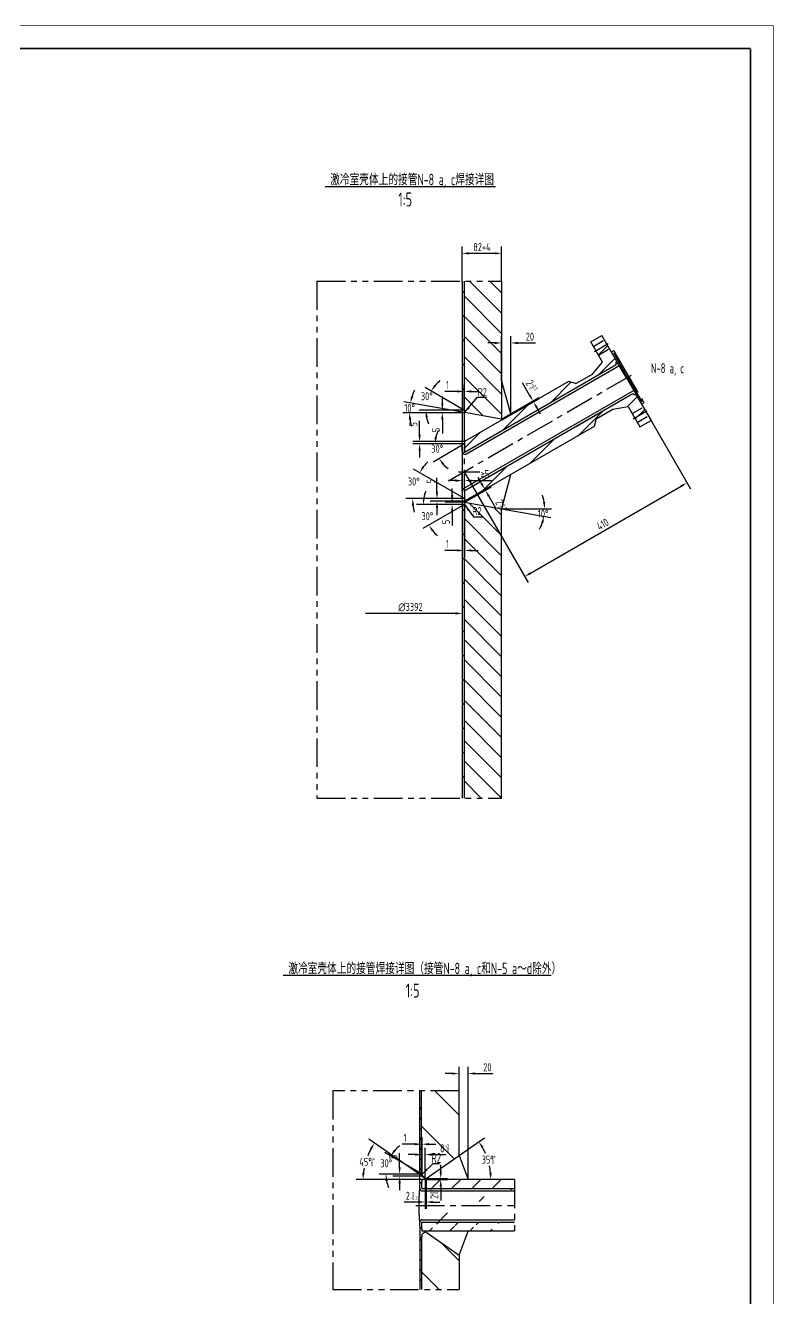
# Model space of a CAD drawing. Extents: x -2 to 23782, y -2 to 16822.
# Drawn here: x 17238 to 23782, y 5686 to 16822 of the extents above; entities that cross this region are included whole.
import ezdxf
from ezdxf.enums import TextEntityAlignment as Align

# ---------------------------------------------------------------- set-up
doc = ezdxf.new("R2010")
doc.units = 0
doc.header["$LTSCALE"] = 200
doc.header["$MEASUREMENT"] = 0
for name, pattern in [('F', [0.75, 0.5, -0.25]), ('G', [2, 1.25, -0.25, 0.25, -0.25]), ('K', [2.5, 1.25, -0.25, 0.25, -0.25, 0.25, -0.25])]:
    doc.linetypes.add(name, pattern=pattern)
doc.layers.get('0').update_dxf_attribs({"linetype": 'CONTINUOUS'})
doc.layers.get('DEFPOINTS').update_dxf_attribs({"linetype": 'CONTINUOUS'})
for name, color, linetype in [('01', 7, 'CONTINUOUS'), ('02', 1, 'CONTINUOUS'), ('04', 2, 'F'), ('05', 4, 'G'), ('07', 6, 'K'), ('08', 1, 'CONTINUOUS'), ('11', 3, 'CONTINUOUS')]:
    doc.layers.add(name, color=color, linetype=linetype)
doc.styles.get("Standard").update_dxf_attribs({"font": 'isocp.shx', "width": 0.707, "bigfont": 'intecad.shx'})
doc.dimstyles.new('INTE', dxfattribs={"dimscale": 20, "dimtxt": 3.5, "dimasz": 3, "dimexe": 3, "dimexo": 0, "dimgap": 1, "dimtad": 1, "dimdec": 3, "dimdsep": 46, "dimtxsty": 'Standard', "dimcen": 0, "dimclrd": 1, "dimclre": 1, "dimclrt": 3, "dimaunit": 1, "dimadec": 0, "dimazin": 0, "dimtfac": 1, "dimtdec": 4, "dimtofl": 0, "dimtmove": 0, "dimatfit": 0, "dimfxl": 0, "dimtzin": 0, "dimarcsym": 0})
doc.dimstyles.new('INTE$2', dxfattribs={"dimscale": 20, "dimtxt": 3.5, "dimasz": 3, "dimexe": 3, "dimexo": 0, "dimgap": 1, "dimtad": 1, "dimtih": 1, "dimtoh": 1, "dimdec": 3, "dimdsep": 46, "dimtxsty": 'Standard', "dimcen": 0, "dimclrd": 1, "dimclre": 1, "dimclrt": 3, "dimaunit": 1, "dimadec": 3, "dimazin": 0, "dimtfac": 1, "dimtdec": 4, "dimtofl": 0, "dimtmove": 0, "dimatfit": 0, "dimfxl": 0, "dimtzin": 0, "dimarcsym": 0})

# ---------------------------------------------------------------- blocks, each defined once
blk = doc.blocks.new('*D282')
at = {"color": 1, "linetype": 'ByBlock'}
for p, q in [((21031, 6937), (21031, 7714)), ((21111, 6727), (21111, 7714)), ((20971, 7654), (20911, 7654)), ((21171, 7654), (21327, 7654))]:
    blk.add_line(p, q, dxfattribs=at)
for points in [[(20971, 7664), (20971, 7644), (21031, 7654)], [(21171, 7664), (21171, 7644), (21111, 7654)]]:
    blk.add_solid(points, dxfattribs=at)
at = {"layer": 'DEFPOINTS', "color": 0, "linetype": 'ByBlock'}
for p in [(21111, 7654), (21031, 6937), (21111, 6727)]:
    blk.add_point(p, dxfattribs=at)
at = {"color": 3, "linetype": 'ByBlock', "insert": (21279, 7709), "char_height": 70, "attachment_point": 5}
blk.add_mtext('20', dxfattribs=at)
blk = doc.blocks.new('*D283')
at = {"color": 1, "linetype": 'ByBlock'}
for p, q in [((22496, 13739), (23055, 12770)), ((21075, 12919), (21635, 11950)), ((21657, 12032), (22973, 12792))]:
    blk.add_line(p, q, dxfattribs=at)
for points in [[(22968, 12800), (22978, 12783), (23025, 12822)], [(21652, 12040), (21662, 12023), (21605, 12002)]]:
    blk.add_solid(points, dxfattribs=at)
at = {"layer": 'DEFPOINTS', "color": 0, "linetype": 'ByBlock'}
for p in [(22496, 13739), (21075, 12919), (23025, 12822)]:
    blk.add_point(p, dxfattribs=at)
at = {"color": 3, "linetype": 'ByBlock', "insert": (22288, 12459), "char_height": 70, "attachment_point": 5, "rotation": 30}
blk.add_mtext('410', dxfattribs=at)
blk = doc.blocks.new('*D284')
at = {"color": 1, "linetype": 'ByBlock'}
blk.add_line((21031, 6937), (21254, 7093), dxfattribs=at)
for start, end in [(23.3419, 29.0408), (5.9592, 11.8659)]:
    blk.add_arc((20732, 6727), 577, start, end, dxfattribs=at)
for points in [[(21228, 7002), (21245, 7013), (21204, 7058)], [(21316, 6788), (21296, 6787), (21309, 6727)]]:
    blk.add_solid(points, dxfattribs=at)
at = {"layer": 'DEFPOINTS', "color": 0, "linetype": 'ByBlock'}
for p in [(21031, 6937), (21297, 6844), (20707, 6727), (20743, 6735), (21516, 6727)]:
    blk.add_point(p, dxfattribs=at)
at = {"color": 3, "linetype": 'ByBlock', "insert": (21282, 6901), "char_height": 70, "attachment_point": 5}
blk.add_mtext('35°', dxfattribs=at)
blk = doc.blocks.new('*D285')
at = {"color": 1, "linetype": 'ByBlock'}
for p, q in [((20687, 6786), (20382, 6963)), ((20646, 6775), (20331, 6775))]:
    blk.add_line(p, q, dxfattribs=at)
for start, end in [(128.1855, 139.0928), (190.9072, 201.8145)]:
    blk.add_arc((20707, 6775), 316, start, end, dxfattribs=at)
for points in [[(20477, 6976), (20460, 6987), (20434, 6933)], [(20387, 6714), (20407, 6716), (20391, 6775)]]:
    blk.add_solid(points, dxfattribs=at)
at = {"layer": 'DEFPOINTS', "color": 0, "linetype": 'ByBlock'}
for p in [(20410, 6883), (20646, 6775), (20687, 6786), (20707, 6775), (20707, 6775)]:
    blk.add_point(p, dxfattribs=at)
at = {"color": 3, "linetype": 'ByBlock', "insert": (20394, 6869), "char_height": 70, "attachment_point": 5}
blk.add_mtext('30°', dxfattribs=at)
blk = doc.blocks.new('*D286')
at = {"color": 1, "linetype": 'ByBlock'}
for p, q in [((20511, 6835), (20511, 6957)), ((20707, 6775), (20451, 6775)), ((20707, 6755), (20451, 6755)), ((20511, 6695), (20511, 6635))]:
    blk.add_line(p, q, dxfattribs=at)
for points in [[(20501, 6835), (20521, 6835), (20511, 6775)], [(20501, 6695), (20521, 6695), (20511, 6755)]]:
    blk.add_solid(points, dxfattribs=at)
at = {"layer": 'DEFPOINTS', "color": 0, "linetype": 'ByBlock'}
for p in [(20511, 6775), (20707, 6775), (20707, 6755)]:
    blk.add_point(p, dxfattribs=at)
at = {"color": 3, "linetype": 'ByBlock', "insert": (20456, 6926), "char_height": 70, "attachment_point": 5, "rotation": 90}
blk.add_mtext('5', dxfattribs=at)
blk = doc.blocks.new('*D287')
at = {"color": 1, "linetype": 'ByBlock'}
for p, q in [((20871, 6795), (20871, 6855)), ((20743, 6735), (20931, 6735)), ((20743, 6727), (20931, 6727)), ((20871, 6667), (20871, 6543))]:
    blk.add_line(p, q, dxfattribs=at)
for points in [[(20861, 6795), (20881, 6795), (20871, 6735)], [(20861, 6667), (20881, 6667), (20871, 6727)]]:
    blk.add_solid(points, dxfattribs=at)
at = {"layer": 'DEFPOINTS', "color": 0, "linetype": 'ByBlock'}
for p in [(20743, 6735), (20743, 6727), (20871, 6727)]:
    blk.add_point(p, dxfattribs=at)
at = {"color": 3, "linetype": 'ByBlock', "insert": (20815, 6575), "char_height": 70, "attachment_point": 5, "rotation": 90}
blk.add_mtext('2', dxfattribs=at)
blk = doc.blocks.new('*D288')
at = {"color": 1, "linetype": 'ByBlock'}
for p, q in [((20647, 6945), (20587, 6945)), ((20707, 6775), (20707, 7005)), ((20735, 6735), (20735, 7005)), ((20795, 6945), (20915, 6945))]:
    blk.add_line(p, q, dxfattribs=at)
for points in [[(20647, 6955), (20647, 6935), (20707, 6945)], [(20795, 6955), (20795, 6935), (20735, 6945)]]:
    blk.add_solid(points, dxfattribs=at)
at = {"layer": 'DEFPOINTS', "color": 0, "linetype": 'ByBlock'}
for p in [(20735, 6945), (20707, 6775), (20735, 6735)]:
    blk.add_point(p, dxfattribs=at)
at = {"color": 3, "linetype": 'ByBlock', "insert": (20885, 7000), "char_height": 70, "attachment_point": 5}
blk.add_mtext('8', dxfattribs=at)
blk = doc.blocks.new('*D289')
at = {"color": 1, "linetype": 'ByBlock'}
for p, q in [((20643, 7036), (20533, 7036)), ((20703, 6777), (20703, 7096)), ((20707, 6775), (20707, 7096)), ((20767, 7036), (20827, 7036))]:
    blk.add_line(p, q, dxfattribs=at)
for points in [[(20643, 7046), (20643, 7026), (20703, 7036)], [(20767, 7046), (20767, 7026), (20707, 7036)]]:
    blk.add_solid(points, dxfattribs=at)
at = {"layer": 'DEFPOINTS', "color": 0, "linetype": 'ByBlock'}
for p in [(20703, 7036), (20703, 6777), (20707, 6775)]:
    blk.add_point(p, dxfattribs=at)
at = {"color": 3, "linetype": 'ByBlock', "insert": (20558, 7091), "char_height": 70, "attachment_point": 5}
blk.add_mtext('1', dxfattribs=at)
blk = doc.blocks.new('*D290')
at = {"color": 1, "linetype": 'ByBlock'}
for p, q in [((20735, 6727), (20735, 6470)), ((20743, 6727), (20743, 6470)), ((20675, 6530), (20551, 6530)), ((20803, 6530), (20863, 6530))]:
    blk.add_line(p, q, dxfattribs=at)
for points in [[(20675, 6540), (20675, 6520), (20735, 6530)], [(20803, 6540), (20803, 6520), (20743, 6530)]]:
    blk.add_solid(points, dxfattribs=at)
at = {"layer": 'DEFPOINTS', "color": 0, "linetype": 'ByBlock'}
for p in [(20735, 6727), (20743, 6727), (20735, 6530)]:
    blk.add_point(p, dxfattribs=at)
at = {"color": 3, "linetype": 'ByBlock', "insert": (20583, 6585), "char_height": 70, "attachment_point": 5}
blk.add_mtext('2', dxfattribs=at)
blk = doc.blocks.new('*D296')
at = {"color": 1, "linetype": 'ByBlock'}
for p, q in [((21059, 14586), (21059, 14889)), ((21343, 14829), (21119, 14829)), ((21403, 14586), (21403, 14889))]:
    blk.add_line(p, q, dxfattribs=at)
for points in [[(21119, 14839), (21119, 14819), (21059, 14829)], [(21343, 14839), (21343, 14819), (21403, 14829)]]:
    blk.add_solid(points, dxfattribs=at)
at = {"layer": 'DEFPOINTS', "color": 0, "linetype": 'ByBlock'}
for p in [(21059, 14829), (21059, 14586), (21403, 14586)]:
    blk.add_point(p, dxfattribs=at)
at = {"color": 3, "linetype": 'ByBlock', "insert": (21231, 14884), "char_height": 70, "attachment_point": 5}
blk.add_mtext('82+4', dxfattribs=at)
blk = doc.blocks.new('*D297')
at = {"color": 1, "linetype": 'ByBlock'}
for p, q in [((21079, 13436), (20547, 13530)), ((20985, 13435), (20538, 13435))]:
    blk.add_line(p, q, dxfattribs=at)
for start, end in [(155.7686, 162.8843), (187.1157, 194.2314)]:
    blk.add_arc((21082, 13435), 483, start, end, dxfattribs=at)
for points in [[(20630, 13575), (20610, 13580), (20606, 13519)], [(20592, 13375), (20612, 13376), (20598, 13435)]]:
    blk.add_solid(points, dxfattribs=at)
at = {"layer": 'DEFPOINTS', "color": 0, "linetype": 'ByBlock'}
for p in [(20602, 13491), (20985, 13435), (21079, 13436), (21083, 13435), (21403, 13379)]:
    blk.add_point(p, dxfattribs=at)
at = {"color": 3, "linetype": 'ByBlock', "insert": (20599, 13477), "char_height": 70, "attachment_point": 5}
blk.add_mtext('10°', dxfattribs=at)
blk = doc.blocks.new('*D298')
at = {"color": 1, "linetype": 'ByBlock'}
for p, q in [((21059, 13467), (20735, 13654)), ((20981, 13456), (20682, 13456))]:
    blk.add_line(p, q, dxfattribs=at)
for start, end in [(129.5841, 139.7921), (190.2079, 200.4159)]:
    blk.add_arc((21079, 13456), 337, start, end, dxfattribs=at)
for points in [[(20830, 13668), (20814, 13679), (20787, 13624)], [(20738, 13395), (20757, 13397), (20742, 13456)]]:
    blk.add_solid(points, dxfattribs=at)
at = {"layer": 'DEFPOINTS', "color": 0, "linetype": 'ByBlock'}
for p in [(20763, 13571), (20981, 13456), (21059, 13467), (21079, 13456), (21079, 13456)]:
    blk.add_point(p, dxfattribs=at)
at = {"color": 3, "linetype": 'ByBlock', "insert": (20749, 13579), "char_height": 70, "attachment_point": 5}
blk.add_mtext('30°', dxfattribs=at)
blk = doc.blocks.new('*D299')
at = {"color": 1, "linetype": 'ByBlock'}
for p, q in [((20885, 13516), (20885, 13576)), ((21079, 13456), (20825, 13456)), ((21083, 13435), (20825, 13435)), ((20885, 13375), (20885, 13253))]:
    blk.add_line(p, q, dxfattribs=at)
for points in [[(20875, 13516), (20895, 13516), (20885, 13456)], [(20875, 13375), (20895, 13375), (20885, 13435)]]:
    blk.add_solid(points, dxfattribs=at)
at = {"layer": 'DEFPOINTS', "color": 0, "linetype": 'ByBlock'}
for p in [(20885, 13435), (21079, 13456), (21083, 13435)]:
    blk.add_point(p, dxfattribs=at)
at = {"color": 3, "linetype": 'ByBlock', "insert": (20830, 13284), "char_height": 70, "attachment_point": 5, "rotation": 90}
blk.add_mtext('5', dxfattribs=at)
blk = doc.blocks.new('*D300')
at = {"color": 1, "linetype": 'ByBlock'}
for p, q in [((21648, 13589), (21586, 13697)), ((21403, 13379), (21730, 13567)), ((21407, 13372), (21734, 13560)), ((21712, 13478), (21742, 13426))]:
    blk.add_line(p, q, dxfattribs=at)
for points in [[(21657, 13594), (21640, 13584), (21678, 13537)], [(21721, 13483), (21704, 13473), (21682, 13530)]]:
    blk.add_solid(points, dxfattribs=at)
at = {"layer": 'DEFPOINTS', "color": 0, "linetype": 'ByBlock'}
for p in [(21678, 13537), (21403, 13379), (21407, 13372)]:
    blk.add_point(p, dxfattribs=at)
at = {"color": 3, "linetype": 'ByBlock', "insert": (21650, 13696), "char_height": 70, "attachment_point": 5, "rotation": 300}
blk.add_mtext('2', dxfattribs=at)
blk = doc.blocks.new('*D301')
at = {"color": 1, "linetype": 'ByBlock'}
for p, q in [((21343, 14045), (21283, 14045)), ((21403, 13711), (21403, 14105)), ((21483, 13416), (21483, 14105)), ((21543, 14045), (21699, 14045))]:
    blk.add_line(p, q, dxfattribs=at)
for points in [[(21343, 14055), (21343, 14035), (21403, 14045)], [(21543, 14055), (21543, 14035), (21483, 14045)]]:
    blk.add_solid(points, dxfattribs=at)
at = {"layer": 'DEFPOINTS', "color": 0, "linetype": 'ByBlock'}
for p in [(21483, 14045), (21403, 13711), (21483, 13416)]:
    blk.add_point(p, dxfattribs=at)
at = {"color": 3, "linetype": 'ByBlock', "insert": (21651, 14100), "char_height": 70, "attachment_point": 5}
blk.add_mtext('20', dxfattribs=at)
blk = doc.blocks.new('*D302')
at = {"color": 1, "linetype": 'ByBlock'}
for p, q in [((21036, 13162), (20761, 13162)), ((21059, 13151), (20804, 13003))]:
    blk.add_line(p, q, dxfattribs=at)
for start, end in [(153.3227, 166.6614), (223.3386, 236.6773)]:
    blk.add_arc((21079, 13162), 258, start, end, dxfattribs=at)
for points in [[(20838, 13221), (20818, 13223), (20821, 13162)], [(20884, 12979), (20900, 12991), (20856, 13033)]]:
    blk.add_solid(points, dxfattribs=at)
at = {"layer": 'DEFPOINTS', "color": 0, "linetype": 'ByBlock'}
for p in [(21036, 13162), (21059, 13151), (21079, 13162), (21079, 13162), (20825, 13117)]:
    blk.add_point(p, dxfattribs=at)
at = {"color": 3, "linetype": 'ByBlock', "insert": (20840, 13120), "char_height": 70, "attachment_point": 5}
blk.add_mtext('30°', dxfattribs=at)
blk = doc.blocks.new('*D303')
at = {"color": 1, "linetype": 'ByBlock'}
for p, q in [((20686, 13242), (20686, 13364)), ((21079, 13182), (20626, 13182)), ((21008, 13162), (20626, 13162)), ((20686, 13102), (20686, 13042))]:
    blk.add_line(p, q, dxfattribs=at)
for points in [[(20676, 13242), (20696, 13242), (20686, 13182)], [(20676, 13102), (20696, 13102), (20686, 13162)]]:
    blk.add_solid(points, dxfattribs=at)
at = {"layer": 'DEFPOINTS', "color": 0, "linetype": 'ByBlock'}
for p in [(20686, 13182), (21008, 13162), (21079, 13182)]:
    blk.add_point(p, dxfattribs=at)
at = {"color": 3, "linetype": 'ByBlock', "insert": (20631, 13333), "char_height": 70, "attachment_point": 5, "rotation": 90}
blk.add_mtext('5', dxfattribs=at)
blk = doc.blocks.new('*D304')
at = {"color": 1, "linetype": 'ByBlock'}
for p, q in [((21023, 12631), (20658, 12631)), ((21059, 12620), (20715, 12421))]:
    blk.add_line(p, q, dxfattribs=at)
for start, end in [(160.9435, 170.4717), (219.5283, 229.0565)]:
    blk.add_arc((21079, 12631), 361, start, end, dxfattribs=at)
for points in [[(20733, 12690), (20713, 12692), (20718, 12631)], [(20793, 12396), (20809, 12407), (20767, 12451)]]:
    blk.add_solid(points, dxfattribs=at)
at = {"layer": 'DEFPOINTS', "color": 0, "linetype": 'ByBlock'}
for p in [(21023, 12631), (21059, 12620), (21079, 12631), (21079, 12631), (20724, 12568)]:
    blk.add_point(p, dxfattribs=at)
at = {"color": 3, "linetype": 'ByBlock', "insert": (20754, 12530), "char_height": 70, "attachment_point": 5}
blk.add_mtext('30°', dxfattribs=at)
blk = doc.blocks.new('*D305')
at = {"color": 1, "linetype": 'ByBlock'}
for p, q in [((20999, 12841), (20939, 12841)), ((21059, 12750), (21059, 12901)), ((21079, 12750), (21079, 12901)), ((21139, 12841), (21314, 12841))]:
    blk.add_line(p, q, dxfattribs=at)
for points in [[(20999, 12851), (20999, 12831), (21059, 12841)], [(21139, 12851), (21139, 12831), (21079, 12841)]]:
    blk.add_solid(points, dxfattribs=at)
at = {"layer": 'DEFPOINTS', "color": 0, "linetype": 'ByBlock'}
for p in [(21079, 12841), (21059, 12750), (21079, 12750)]:
    blk.add_point(p, dxfattribs=at)
at = {"color": 3, "linetype": 'ByBlock', "insert": (21257, 12898), "char_height": 70, "attachment_point": 5}
blk.add_mtext('≥5', dxfattribs=at)
blk = doc.blocks.new('*D306')
at = {"color": 1, "linetype": 'ByBlock'}
for p, q in [((21228, 12815), (21198, 12867)), ((21079, 12660), (21310, 12793)), ((21083, 12653), (21314, 12786)), ((21292, 12704), (21354, 12597))]:
    blk.add_line(p, q, dxfattribs=at)
for points in [[(21236, 12820), (21219, 12810), (21258, 12763)], [(21300, 12709), (21283, 12699), (21262, 12756)]]:
    blk.add_solid(points, dxfattribs=at)
at = {"layer": 'DEFPOINTS', "color": 0, "linetype": 'ByBlock'}
for p in [(21262, 12756), (21079, 12660), (21083, 12653)]:
    blk.add_point(p, dxfattribs=at)
at = {"color": 3, "linetype": 'ByBlock', "insert": (21385, 12652), "char_height": 70, "attachment_point": 5, "rotation": 300}
blk.add_mtext('2', dxfattribs=at)
blk = doc.blocks.new('*D307')
at = {"color": 1, "linetype": 'ByBlock'}
for p, q in [((21403, 12594), (21834, 12518)), ((21582, 12594), (21840, 12594))]:
    blk.add_line(p, q, dxfattribs=at)
for start, end in [(9.1345, 18.2691), (331.7309, 340.8655)]:
    blk.add_arc((21403, 12594), 377, start, end, dxfattribs=at)
for points in [[(21785, 12655), (21765, 12653), (21780, 12594)], [(21750, 12473), (21769, 12468), (21774, 12529)]]:
    blk.add_solid(points, dxfattribs=at)
at = {"layer": 'DEFPOINTS', "color": 0, "linetype": 'ByBlock'}
for p in [(21079, 12651), (21403, 12594), (21403, 12594), (21582, 12594), (21780, 12572)]:
    blk.add_point(p, dxfattribs=at)
at = {"color": 3, "linetype": 'ByBlock', "insert": (21767, 12551), "char_height": 70, "attachment_point": 5}
blk.add_mtext('10°', dxfattribs=at)
blk = doc.blocks.new('*D315')
at = {"color": 1, "linetype": 'ByBlock'}
for p, q in [((20707, 6755), (20243, 7080)), ((20707, 6727), (20131, 6727))]:
    blk.add_line(p, q, dxfattribs=at)
for start, end in [(151.1937, 157.9352), (169.7718, 173.8063)]:
    blk.add_arc((20747, 6727), 555, start, end, dxfattribs=at)
for points in [[(20251, 7000), (20268, 6989), (20292, 7046)], [(20204, 6786), (20184, 6788), (20191, 6727)]]:
    blk.add_solid(points, dxfattribs=at)
at = {"layer": 'DEFPOINTS', "color": 0, "linetype": 'ByBlock'}
for p in [(20237, 6947), (20707, 6755), (20707, 6727), (20735, 6735), (21516, 6727)]:
    blk.add_point(p, dxfattribs=at)
at = {"color": 3, "linetype": 'ByBlock', "insert": (20213, 6881), "char_height": 70, "attachment_point": 5}
blk.add_mtext('45°', dxfattribs=at)
blk = doc.blocks.new('*D337')
at = {"color": 1, "linetype": 'ByBlock'}
for p, q in [((21059, 12695), (20634, 12941)), ((21024, 12683), (20565, 12683))]:
    blk.add_line(p, q, dxfattribs=at)
for start, end in [(134.8718, 142.4359), (187.5641, 195.1282)]:
    blk.add_arc((21079, 12683), 455, start, end, dxfattribs=at)
for points in [[(20727, 12955), (20711, 12966), (20686, 12911)], [(20619, 12623), (20639, 12624), (20625, 12683)]]:
    blk.add_solid(points, dxfattribs=at)
at = {"layer": 'DEFPOINTS', "color": 0, "linetype": 'ByBlock'}
for p in [(20652, 12839), (21024, 12683), (21059, 12695), (21079, 12683), (21079, 12683)]:
    blk.add_point(p, dxfattribs=at)
at = {"color": 3, "linetype": 'ByBlock', "insert": (20635, 12833), "char_height": 70, "attachment_point": 5}
blk.add_mtext('30°', dxfattribs=at)
blk = doc.blocks.new('*D338')
at = {"color": 1, "linetype": 'ByBlock'}
for p, q in [((20838, 12743), (20838, 12865)), ((21079, 12683), (20778, 12683)), ((21079, 12660), (20778, 12660)), ((20838, 12600), (20838, 12540))]:
    blk.add_line(p, q, dxfattribs=at)
for points in [[(20828, 12743), (20848, 12743), (20838, 12683)], [(20828, 12600), (20848, 12600), (20838, 12660)]]:
    blk.add_solid(points, dxfattribs=at)
at = {"layer": 'DEFPOINTS', "color": 0, "linetype": 'ByBlock'}
for p in [(20838, 12683), (21079, 12683), (21079, 12660)]:
    blk.add_point(p, dxfattribs=at)
at = {"color": 3, "linetype": 'ByBlock', "insert": (20783, 12834), "char_height": 70, "attachment_point": 5, "rotation": 90}
blk.add_mtext('5', dxfattribs=at)
blk = doc.blocks.new('*D339')
at = {"color": 1, "linetype": 'ByBlock'}
for p, q in [((20971, 12711), (20971, 12771)), ((21079, 12651), (20911, 12651)), ((21079, 12631), (20911, 12631)), ((20971, 12571), (20971, 12449))]:
    blk.add_line(p, q, dxfattribs=at)
for points in [[(20961, 12711), (20981, 12711), (20971, 12651)], [(20961, 12571), (20981, 12571), (20971, 12631)]]:
    blk.add_solid(points, dxfattribs=at)
at = {"layer": 'DEFPOINTS', "color": 0, "linetype": 'ByBlock'}
for p in [(20971, 12631), (21079, 12651), (21079, 12631)]:
    blk.add_point(p, dxfattribs=at)
at = {"color": 3, "linetype": 'ByBlock', "insert": (20916, 12480), "char_height": 70, "attachment_point": 5, "rotation": 90}
blk.add_mtext('5', dxfattribs=at)
blk = doc.blocks.new('*D340')
at = {"color": 1, "linetype": 'ByBlock'}
for p, q in [((21075, 12629), (21075, 12170)), ((21079, 12631), (21079, 12170)), ((21015, 12230), (20906, 12230)), ((21139, 12230), (21199, 12230))]:
    blk.add_line(p, q, dxfattribs=at)
for points in [[(21015, 12240), (21015, 12220), (21075, 12230)], [(21139, 12240), (21139, 12220), (21079, 12230)]]:
    blk.add_solid(points, dxfattribs=at)
at = {"layer": 'DEFPOINTS', "color": 0, "linetype": 'ByBlock'}
for p in [(21075, 12629), (21079, 12631), (21075, 12230)]:
    blk.add_point(p, dxfattribs=at)
at = {"color": 3, "linetype": 'ByBlock', "insert": (20930, 12285), "char_height": 70, "attachment_point": 5}
blk.add_mtext('1', dxfattribs=at)
blk = doc.blocks.new('*D341')
at = {"color": 1, "linetype": 'ByBlock'}
for p, q in [((21015, 13621), (20906, 13621)), ((21075, 13458), (21075, 13681)), ((21079, 13456), (21079, 13681)), ((21139, 13621), (21199, 13621))]:
    blk.add_line(p, q, dxfattribs=at)
for points in [[(21015, 13631), (21015, 13611), (21075, 13621)], [(21139, 13631), (21139, 13611), (21079, 13621)]]:
    blk.add_solid(points, dxfattribs=at)
at = {"layer": 'DEFPOINTS', "color": 0, "linetype": 'ByBlock'}
for p in [(21075, 13621), (21075, 13458), (21079, 13456)]:
    blk.add_point(p, dxfattribs=at)
at = {"color": 3, "linetype": 'ByBlock', "insert": (20930, 13676), "char_height": 70, "attachment_point": 5}
blk.add_mtext('1', dxfattribs=at)
blk = doc.blocks.new('*U350')
at = {"layer": '02'}
for points, const_width in [([(1189, 841), (0, 841)], 0.25), ([(1189, 0), (1189, 841)], 0.25), ([(1179, 831), (25, 831)], 0.7), ([(1179, 10), (1179, 831)], 0.7)]:
    blk.add_lwpolyline(points, dxfattribs=dict(at, const_width=const_width))

msp = doc.modelspace()

# ---------------------------------------------------------------- hatches: boundary and pattern name
at = {"layer": '08'}
h = msp.add_hatch(dxfattribs=at)
h.set_pattern_fill('ANSI31', color=256, scale=1200, style=0)
h.paths.add_polyline_path([(21059.4092, 13467.2511), (21075.4092, 13458.0135), (21075.4092, 14585.7508), (21059.4092, 14585.7508)])
h = msp.add_hatch(dxfattribs=at)
h.set_pattern_fill('ANSI31', color=256, scale=1000, angle=90, style=0)
h.paths.add_polyline_path([(21075.4092, 13458.0135), (21079.4092, 13455.7041), (21079.4092, 13435.7041), (21403.4092, 13378.5742), (21403.4092, 14585.7508), (21075.4092, 14585.7508)])
h.paths.add_polyline_path([(21185.5713, 13567.661), (21281.1885, 13567.661), (21281.1885, 13667.4317), (21185.5713, 13667.4317)], flags=24)
h = msp.add_hatch(dxfattribs=at)
h.set_pattern_fill('ANSI31', color=256, scale=1000, style=0)
h.paths.add_polyline_path([(21083.4062, 13184.5827), (21083.4062, 13170.7263), (21079.4092, 13168.4187), (21079.4092, 13096.6703, 0.5644854381), (21085.4062, 13093.3614), (22405.3704, 13855.4431, -0.4142135624), (22412.6909, 13882.7636), (22347.6909, 13995.3469), (22250.6961, 13939.3469), (22286.6961, 13876.993), (22198.8448, 13773.1559), (22053.3525, 13689.1559), (21987.7833, 13706.7251)])
h.paths.add_polyline_path([(22213.7833, 13315.2816), (22231.3525, 13380.8508), (22376.8448, 13464.8508), (22510.6961, 13489.0137), (22546.6961, 13426.6598), (22643.6909, 13482.6598), (22578.6909, 13595.2431, -0.4142135624), (22551.3704, 13602.5636), (21081.4062, 12753.8794, 0.2679491924), (21079.4062, 12750.4153), (21079.4062, 12683.4427), (21083.4062, 12685.7521), (21083.4062, 12662.6581)])
h.paths.add_polyline_path([(22590.6961, 13350.4496), (22613.6961, 13310.6124), (22710.6909, 13366.6124), (22687.6909, 13406.4496)])
h.paths.add_polyline_path([(22183.6961, 14055.3943), (22206.6961, 14015.5571), (22303.6909, 14071.5571), (22280.6909, 14111.3943)])
h.paths.add_polyline_path([(22206.6961, 14015.5571), (22228.6961, 13977.452), (22325.6909, 14033.452), (22303.6909, 14071.5571)])
h.paths.add_polyline_path([(22228.6961, 13977.452), (22250.6961, 13939.3469), (22347.6909, 13995.3469), (22325.6909, 14033.452)])
h.paths.add_polyline_path([(22665.6909, 13444.5547), (22643.6909, 13482.6598), (22546.6961, 13426.6598), (22568.6961, 13388.5547)])
h.paths.add_polyline_path([(22568.6961, 13388.5547), (22590.6961, 13350.4496), (22687.6909, 13406.4496), (22665.6909, 13444.5547)])
h = msp.add_hatch(dxfattribs=at)
h.set_pattern_fill('ANSI31', color=256, scale=1200, style=0)
h.paths.add_polyline_path([(21075.4092, 12628.8034), (21059.4092, 12619.5658), (21059.4092, 10063.9472), (21075.4092, 10063.9472)])
h = msp.add_hatch(dxfattribs=at)
h.set_pattern_fill('ANSI31', color=256, scale=1000, angle=90, style=0)
h.paths.add_polyline_path([(21403.4092, 12593.9806), (21079.4062, 12651.1111), (21079.4062, 12631.1111), (21075.4092, 12628.8034), (21075.4092, 10063.9472), (21403.4092, 10063.9472)])
h.paths.add_polyline_path([(21139.779, 12526.2541), (21235.3962, 12526.2541), (21235.3962, 12626.0248), (21139.779, 12626.0248)], flags=24)
h = msp.add_hatch(dxfattribs=at)
h.set_pattern_fill('ANSI31', color=256, scale=500, style=0)
h.paths.add_polyline_path([(20703.1128, 7501.9347), (20687.1128, 7501.9347), (20687.1128, 6786.2643), (20703.1128, 6777.0267)])
h = msp.add_hatch(dxfattribs=at)
h.set_pattern_fill('ANSI31', color=256, scale=2400, angle=90, style=0)
h.set_pattern_definition([(135, (-49866.92, -42728.58), (-212.132, -212.132), [])])
h.paths.add_polyline_path([(21031.1128, 7501.9347), (20703.1128, 7501.9347), (20703.1128, 6777.0267), (20707.1128, 6774.7173), (20707.1128, 6754.7173), (20735.1128, 6735.1115), (20743.1128, 6735.1115), (21031.1128, 6936.7713)])
h.paths.add_polyline_path([(20703.1128, 5765.8135), (21031.1128, 5765.8135), (21031.1128, 6065.4517), (20743.1128, 6267.1115), (20735.1128, 6267.1115), (20707.1128, 6247.5057), (20707.1128, 6227.5057), (20703.1128, 6225.1963)])
h = msp.add_hatch(dxfattribs=at)
h.set_pattern_fill('ANSI31', color=256, scale=1000, style=0)
edge = h.paths.add_edge_path()
edge.add_line((21516.1345, 6727.1115), (20707.3694, 6727.1115))
edge.add_arc((13887.1128, 6501.1115), 6820, 1.25953388, 1.71181022)
edge.add_line((20709.464, 6647.1115), (21516.1345, 6647.1115))
edge.add_line((20709.464, 6355.1115), (21516.1345, 6355.1115))
edge.add_arc((13887.1128, 6501.1115), 6820, 358.28818978, 358.74046612)
edge.add_line((21516.1345, 6275.1115), (20707.3694, 6275.1115))
h = msp.add_hatch(dxfattribs=at)
h.set_pattern_fill('ANSI31', color=256, scale=500, style=0)
h.paths.add_polyline_path([(20703.1128, 6225.1963), (20687.1128, 6215.9587), (20687.1128, 5765.8135), (20703.1128, 5765.8135)])

# ---------------------------------------------------------------- linework, layer by layer
at = {"color": 1, "linetype": 'ByBlock'}
for p, q in [((21059.4092, 11725.5997), (21059.4092, 11618.8779)), ((20999.4092, 11678.8779), (20212.0741, 11678.8779))]:
    msp.add_line(p, q, dxfattribs=at)
msp.add_solid([(20999.4092, 11688.8779), (20999.4092, 11668.8779), (21059.4092, 11678.8779)], dxfattribs=at)
at = {"layer": '01'}
for p, q in [((21059.4092, 14585.7508), (21059.4092, 13220.54)), ((21075.4092, 14585.7508), (21075.4092, 13458.0135)), ((21403.4092, 14585.7508), (21403.4092, 13378.5742)), ((22183.6961, 14055.3943), (22280.6909, 14111.3943)), ((22286.6961, 13876.993), (22183.6961, 14055.3943)), ((22412.6909, 13882.7636), (22280.6909, 14111.3943)), ((22363.6909, 13967.634), (22384.4755, 13979.634)), ((22516.4755, 13751.0033), (22384.4755, 13979.634)), ((22385.0832, 13954.5815), (22395.4755, 13960.5815)), ((22506.0832, 13745.0033), (22385.0832, 13954.5815)), ((21085.4062, 13093.3614), (22405.3704, 13855.4431)), ((21095.4062, 13076.0409), (22443.0832, 13854.1225)), ((22198.8448, 13773.1559), (22286.6961, 13876.993)), ((21987.7833, 13706.7251), (21079.4062, 13182.2733)), ((21403.4092, 13711.1279), (21483.4092, 13415.5246)), ((22053.3525, 13689.1559), (21987.7833, 13706.7251)), ((22053.3525, 13689.1559), (22198.8448, 13773.1559)), ((22506.0832, 13745.0033), (22627.0832, 13535.4252)), ((22516.4755, 13751.0033), (22595.6735, 13613.8284)), ((21071.4062, 12771.1999), (22569.0832, 13635.8841)), ((21081.4062, 12753.8794), (22551.3704, 13602.5636)), ((22578.6909, 13595.2431), (22710.6909, 13366.6124)), ((22376.8448, 13464.8508), (22510.6961, 13489.0137)), ((22510.6961, 13489.0137), (22613.6961, 13310.6124)), ((22625.9697, 13561.3539), (22648.4755, 13522.3726)), ((22627.0832, 13535.4252), (22637.4755, 13541.4252)), ((22627.6909, 13510.3726), (22648.4755, 13522.3726)), ((21079.4092, 13455.7041), (21059.4092, 13467.2511)), ((21079.4092, 13455.7041), (21079.4092, 13435.7041)), ((21403.4092, 13378.5742), (21079.4092, 13435.7041)), ((22049.0891, 13312.5714), (22281.1839, 13446.5714)), ((22231.3525, 13380.8508), (22213.7833, 13315.2816)), ((22231.3525, 13380.8508), (22376.8448, 13464.8508)), ((22613.6961, 13310.6124), (22710.6909, 13366.6124)), ((22213.7833, 13315.2816), (21079.4062, 12660.3487)), ((21079.4062, 13162.2716), (21059.4062, 13150.7246)), ((21059.4062, 13096.8255), (21059.4062, 13156.8699)), ((21059.4092, 13220.54), (21059.4092, 10063.9472)), ((21079.4062, 13182.2733), (21079.4062, 13096.8255)), ((21079.4092, 13168.4187), (21079.4092, 13096.6703)), ((21482.0658, 12892.8243), (21403.4092, 12593.9806)), ((21059.4062, 12750.4153), (21059.4062, 12671.8957)), ((21079.4062, 12750.4153), (21079.4062, 12660.3487)), ((21079.4062, 12683.4427), (21059.4062, 12694.9897)), ((21079.4062, 12631.1111), (21059.4062, 12619.5641)), ((21075.4092, 12628.8034), (21075.4092, 10063.9472)), ((21079.4062, 12651.1111), (21079.4062, 12631.1111)), ((21079.4062, 12651.1111), (21403.4092, 12593.9806)), ((21403.4092, 10063.9472), (21403.4092, 12593.9806)), ((20687.1128, 6695.0507), (20687.1128, 7501.9347)), ((20703.1128, 6777.0267), (20703.1128, 7501.9347)), ((21031.1128, 6936.7713), (21031.1128, 7501.9347)), ((20743.1128, 6735.1115), (21031.1128, 6936.7713)), ((21031.1128, 6936.7713), (21111.1128, 6727.1115)), ((20707.1128, 6774.7173), (20687.1128, 6786.2643)), ((20708.0028, 6707.1115), (20687.1128, 6695.0507)), ((20707.1128, 6774.7173), (20707.1128, 6754.7173)), ((20735.1128, 6735.1115), (20707.1128, 6754.7173)), ((21516.1345, 6727.1115), (20707.3694, 6727.1115)), ((20735.1128, 6735.1115), (20735.1128, 6727.1115)), ((20743.1128, 6735.1115), (20735.1128, 6735.1115)), ((20743.1128, 6735.1115), (20743.1128, 6727.1115)), ((20709.464, 6647.1115), (21516.1345, 6647.1115)), ((20709.464, 6627.1115), (21516.1345, 6627.1115)), ((20709.464, 6375.1115), (21516.1345, 6375.1115)), ((20709.464, 6355.1115), (21516.1345, 6355.1115)), ((20687.1128, 6307.1723), (20687.1128, 5765.8135)), ((20708.0028, 6295.1115), (20687.1128, 6307.1723)), ((20735.1128, 6267.1115), (20707.1128, 6247.5057)), ((20707.1128, 6227.5057), (20707.1128, 6247.5057)), ((21516.1345, 6275.1115), (20707.3694, 6275.1115)), ((20735.1128, 6267.1115), (20735.1128, 6275.1115)), ((20743.1128, 6267.1115), (20735.1128, 6267.1115)), ((20743.1128, 6267.1115), (20743.1128, 6275.1115)), ((20743.1128, 6267.1115), (21031.1128, 6065.4517)), ((21031.1128, 6065.4517), (21111.1128, 6275.1115)), ((20707.1128, 6227.5057), (20687.1128, 6215.9587)), ((20703.1128, 6225.1963), (20703.1128, 5765.8135)), ((21031.1128, 6065.4517), (21031.1128, 5765.8135))]:
    msp.add_line(p, q, dxfattribs=at)
for centre, radius, start, end in [((22422.6909, 13865.4431), 20, 120, 210), ((22568.6909, 13612.5636), 20, 210, 300), ((21083.4062, 13096.8255), 24, 180, 300), ((21083.4062, 13096.8255), 4, 180, 300), ((21083.4062, 12750.4153), 24, 120, 180), ((21083.4062, 12750.4153), 4, 120, 180), ((22873.5267, 6514.7639), 2193.8343, 175.28618389, 180.35655907), ((13887.1128, 6501.1115), 6820, 1.25953388, 1.71181022), ((13887.1128, 6501.1115), 6824, 1.72988335, 1.89789192), ((20709.464, 6651.1115), 24, 181.25953388, 270), ((20709.464, 6651.1115), 4, 181.25953388, 270), ((22873.5267, 6487.4591), 2193.8343, 179.64344093, 184.71381611), ((20709.464, 6351.1115), 24, 90, 178.74046612), ((13887.1128, 6501.1115), 6820, 358.28818978, 358.74046612), ((20709.464, 6351.1115), 4, 90, 178.74046612), ((13887.1128, 6501.1115), 6824, 358.10210808, 358.27011665)]:
    msp.add_arc(centre, radius, start, end, dxfattribs=at)
at = {"layer": '02'}
msp.add_line((21105.0952, 12665.9426), (21079.4062, 12651.1111), dxfattribs=at)
at = {"layer": '04'}
for p, q in [((22206.6961, 14015.5571), (22303.6909, 14071.5571)), ((22250.6961, 13939.3469), (22347.6909, 13995.3469)), ((22546.6961, 13426.6598), (22643.6909, 13482.6598)), ((22590.6961, 13350.4496), (22687.6909, 13406.4496))]:
    msp.add_line(p, q, dxfattribs=at)
at = {"layer": '05'}
for p, q in [((22214.7528, 13969.4018), (22335.1233, 14038.8978)), ((20938.0395, 12839.6929), (22540.5726, 13764.9158)), ((22554.7528, 13380.5045), (22675.1233, 13450.0005)), ((21025.82, 12919.0033), (21213.0696, 12919.0033)), ((20653.5236, 6501.1115), (21516.1345, 6501.1115))]:
    msp.add_line(p, q, dxfattribs=at)
at = {"layer": '07'}
for p, q in [((19786.4828, 14585.7508), (21403.4092, 14585.7508)), ((19786.4828, 14585.7508), (19786.4828, 10063.9472)), ((22495.6909, 13739.0033), (22412.6909, 13882.7636)), ((21075.4092, 13435.272), (21075.4092, 12919.0033)), ((19786.4828, 10063.9472), (21403.4092, 10063.9472)), ((19927.5717, 7501.9347), (19927.5717, 5765.8135)), ((21031.1128, 7501.9347), (19927.5717, 7501.9347)), ((21516.1345, 6727.1115), (21516.1345, 6275.1115)), ((19927.5717, 5765.8135), (21031.1128, 5765.8135))]:
    msp.add_line(p, q, dxfattribs=at)
at = {"layer": '08'}
for p, q in [((19859.8704, 15414.7595), (21350.4469, 15414.7595)), ((21079.4092, 13455.7041), (20980.8372, 13455.7041)), ((21083.4092, 13435.272), (20984.8372, 13435.272)), ((21079.4062, 13162.2733), (21007.6908, 13162.2733)), ((21079.4062, 12631.1111), (21023.0016, 12631.1111)), ((21079.4062, 12683.4427), (21024.0145, 12683.4427)), ((21403.4092, 12593.9806), (21581.9663, 12593.9806)), ((19493.2558, 8513.4198), (21836.4885, 8513.4198)), ((20707.1128, 6774.7173), (20645.7123, 6774.7173))]:
    msp.add_line(p, q, dxfattribs=at)
at = {"layer": 'DEFPOINTS', "color": 0, "linetype": 'ByBlock'}
for p in [(21059.4092, 11725.5997), (21199.1128, 6501.1115)]:
    msp.add_point(p, dxfattribs=at)

# ---------------------------------------------------------------- block references
at = {"layer": '04', "xscale": 20, "yscale": 20, "zscale": 20}
msp.add_blockref('*U350', (0, 0), dxfattribs=at)

# ---------------------------------------------------------------- texts
at = {"color": 3, "linetype": 'ByBlock', "insert": (20605.7417, 11733.9017), "char_height": 70, "attachment_point": 5}
msp.add_mtext('∅3392', dxfattribs=at)
at = {"layer": '02', "width": 0.633862}
msp.add_text('●', height=0.2, dxfattribs=at).set_placement((22639.0762, 13321.1672), (22639.2019, 13321.1672), align=Align.FIT)
at = {"layer": '08', "width": 0.707}
for s, p in [('+2', (20908.2364, 7000.8133)), ('+2%%d', (20241.1107, 6877.5845)), ('0', (20926.9836, 6965.5846)), ('+2%%d', (21297.3931, 6896.6763)), ('0', (20259.8579, 6842.3559)), ('0', (21316.1403, 6861.4477)), ('-0.5', (20601.8655, 6548.2741)), ('0', (20620.6127, 6584.0447))]:
    msp.add_text(s, height=35, dxfattribs=at).set_placement(p)
for s, p in [('+0.5', (20813.2127, 6582.6979)), ('0', (20848.4413, 6601.4452))]:
    msp.add_text(s, height=35, rotation=90, dxfattribs=at).set_placement(p)
at = {"layer": '11', "width": 0.707}
for s, p in [('激冷室壳体上的接管N-8 a, c焊接详图', (19903.3345, 15394.8746)), ('激冷室壳体上的接管焊接详图（接管N-8 a, c和N-5 a～d除外）', (19536.7199, 8493.5349))]:
    msp.add_text(s, height=100, dxfattribs=at).set_placement(p, align=Align.BOTTOM_LEFT)
for p in [(20499.5098, 15238.8511), (20564.293, 8318.5133)]:
    msp.add_text('1:5', height=122.5, dxfattribs=at).set_placement(p)
for s, height, rotation, p in [('N-8 a, c', 87.5, 360, (22709.7178, 13780.1769)), ('R2', 70, 360, (21194.7762, 13580.7894)), ('0', 35, 301.76363239, (21639.8623, 13648.8157)), ('+0.5', 35, 301.76363239, (21659.7742, 13681.2383)), ('R2', 70, 360, (21148.9839, 12539.3826)), ('0', 35, 293.64133721, (21370.5407, 12611.4136)), ('+0.5', 35, 293.64133721, (21394.8337, 12640.6976)), ('R2', 87.5, 360, (20789.8035, 6871.7792))]:
    msp.add_text(s, height=height, rotation=rotation, dxfattribs=at).set_placement(p)

# ---------------------------------------------------------------- dimensions: what is measured, and where the dimension line sits
at = {"layer": '08'}
for base, p1, p2, text, picture, middle in [((21059.4092, 14829.3583), (21403.4092, 14585.7508), (21059.4092, 14585.7508), '82+4', '*D296', (21231.4092, 14884.3652)), ((21483.4092, 14044.6584), (21403.4092, 13711.1279), (21483.4092, 13415.5246), '20', '*D301', (21651.2766, 14099.6653)), ((21075.4092, 13620.984), (21079.4092, 13455.7041), (21075.4092, 13458.0135), '1', '*D341', (20930.4602, 13675.984)), ((21079.4062, 12840.6159), (21059.4062, 12750.4153), (21079.4062, 12750.4153), '≥5', '*D305', (21256.671, 12897.7099)), ((21075.4092, 12229.7082), (21079.4062, 12631.1111), (21075.4092, 12628.8034), '1', '*D340', (20930.4602, 12284.7082)), ((21111.1128, 7653.7723), (21031.1128, 6936.7713), (21111.1128, 6727.1115), '20', '*D282', (21278.9802, 7708.7792)), ((20703.1128, 7036.2345), (20707.1128, 6774.7173), (20703.1128, 6777.0267), '1', '*D289', (20558.1638, 7091.2345)), ((20735.1128, 6945.4439), (20707.1128, 6774.7173), (20735.1128, 6735.1115), '8', '*D288', (20885.0108, 7000.4439)), ((20735.1128, 6530.0395), (20743.1128, 6727.1115), (20735.1128, 6727.1115), '2', '*D290', (20583.1003, 6585.0464))]:
    dim = msp.add_linear_dim(base=base, p1=p1, p2=p2, text=text, dimstyle='INTE', dxfattribs=at)
    dim.commit()
    dim.dimension.update_dxf_attribs({"geometry": picture, "text_midpoint": middle})
for base, line1, line2, text, picture, middle in [((20762.528, 13571.0394), ((21079.4092, 13455.7041), (21059.4092, 13467.2511)), ((21079.4092, 13455.7041), (20980.8372, 13455.7041)), '30%%d', '*D298', (20749.245, 13524.3156)), ((20601.6961, 13491.3951), ((21403.4092, 13378.5742), (21079.4092, 13435.7041)), ((21083.4092, 13435.272), (20984.8372, 13435.272)), '10%%d', '*D297', (20598.5996, 13422.3658)), ((20825.0222, 13117.418), ((21079.4062, 13162.2716), (21059.4062, 13150.7246)), ((21079.4092, 13162.2733), (21036.2408, 13162.2733)), '30%%d', '*D302', (20840.22, 13064.7374)), ((20652.0235, 12838.9973), ((21079.4062, 12683.4427), (21059.4062, 12694.9897)), ((21079.4062, 12683.4427), (21024.0145, 12683.4427)), '30%%d', '*D337', (20634.6285, 12778.4478)), ((20723.6832, 12568.3875), ((21079.4062, 12631.1111), (21059.4062, 12619.5641)), ((21079.4062, 12631.1111), (21023.0016, 12631.1111)), '30%%d', '*D304', (20753.5718, 12475.2104)), ((21779.5172, 12572.0748), ((21403.4092, 12593.9806), (21581.9663, 12593.9806)), ((21079.4062, 12651.1111), (21403.4092, 12593.9806)), '10%%d', '*D307', (21767.2472, 12496.2104)), ((20236.6418, 6947.0592), ((20735.1128, 6735.1115), (20707.1128, 6754.7173)), ((21516.1345, 6727.1115), (20707.3694, 6727.1115)), '45%%d', '*D315', (20212.8936, 6880.7175)), ((20410.4925, 6882.6783), ((20707.1128, 6774.7173), (20687.1128, 6786.2643)), ((20707.1128, 6774.7173), (20645.7123, 6774.7173)), '30%%d', '*D285', (20393.8992, 6813.9141)), ((21296.9017, 6843.8188), ((21516.1345, 6727.1115), (20707.3694, 6727.1115)), ((20743.1128, 6735.1115), (21031.1128, 6936.7713)), '35%%d', '*D284', (21282.0744, 6900.7835))]:
    dim = msp.add_angular_dim_2l(base=base, line1=line1, line2=line2, text=text, dimstyle='INTE$2', override={"dimazin": 2}, dxfattribs=at)
    dim.commit()
    dim.dimension.update_dxf_attribs({"geometry": picture, "text_midpoint": middle, "dimtype": 162})
for p1, p2, distance, text, picture, middle in [((21075.4092, 12919.0033), (22495.6909, 13739.0033), -1059.1037, '410', '*D283', (22287.6019, 12459.424)), ((21407.4092, 13371.646), (21403.4092, 13378.5742), -317.3464, '2', '*D300', (21649.8704, 13696.3975)), ((21079.4062, 12660.3487), (21083.4062, 12653.4205), 206.018, '2', '*D306', (21385.4667, 12652.2862))]:
    dim = msp.add_aligned_dim(p1=p1, p2=p2, distance=distance, text=text, dimstyle='INTE', dxfattribs=at)
    dim.commit()
    dim.dimension.update_dxf_attribs({"geometry": picture, "text_midpoint": middle})
for base, p1, p2, text, picture, middle in [((20884.6277, 13435.272), (21079.4092, 13455.7041), (21083.4092, 13435.272), '5', '*D299', (20829.6277, 13284.349)), ((20686.1807, 13182.2733), (21007.6908, 13162.2733), (21079.4062, 13182.2733), '5', '*D303', (20631.1807, 13333.1963)), ((20838.2881, 12683.4427), (21079.4062, 12660.3487), (21079.4062, 12683.4427), '5', '*D338', (20783.2881, 12834.3657)), ((20971.0535, 12631.1111), (21079.4062, 12651.1111), (21079.4062, 12631.1111), '5', '*D339', (20916.0535, 12480.1881)), ((20510.5931, 6774.7173), (20707.1128, 6754.7173), (20707.1128, 6774.7173), '5', '*D286', (20455.5931, 6925.6403)), ((20870.5017, 6727.1115), (20743.1128, 6735.1115), (20743.1128, 6727.1115), '2', '*D287', (20815.4948, 6575.099))]:
    dim = msp.add_linear_dim(base=base, p1=p1, p2=p2, angle=90, text=text, dimstyle='INTE', dxfattribs=at)
    dim.commit()
    dim.dimension.update_dxf_attribs({"geometry": picture, "text_midpoint": middle})

# ---------------------------------------------------------------- leaders
at = {"layer": '08', "color": 1}
for points in [[(21079.4092, 13435.7041), (21191.4579, 13570.4361), (21272.0658, 13570.4361)], [(21079.4062, 12631.1111), (21156.0485, 12524.5234), (21246.1468, 12524.5234)], [(20707.1128, 6774.7173), (20806.0105, 6866.2294), (20860.3857, 6866.2294)]]:
    msp.add_leader(points, dimstyle='INTE', dxfattribs=at)

doc.saveas('drawing.dxf')
